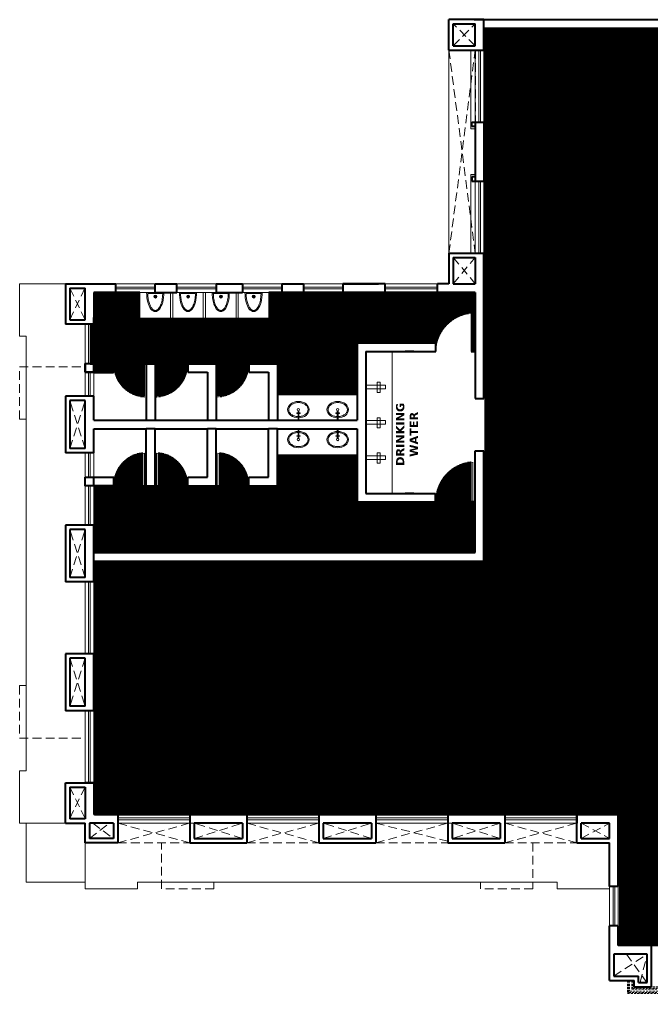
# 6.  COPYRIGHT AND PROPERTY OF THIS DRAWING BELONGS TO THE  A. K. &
# Model space of a CAD drawing. Header units: millimetres. Extents: x -3092155 to -372614, y -7085746 to -5662826.
# Drawn here: x -449315 to -434855, y -5737826 to -5715526 of the extents above; entities that cross this region are included whole.
import ezdxf

# ---------------------------------------------------------------- set-up
doc = ezdxf.new("R2010")
doc.units = ezdxf.units.MM
doc.header["$LTSCALE"] = 2
doc.header["$MEASUREMENT"] = 0
doc.linetypes.add('DASHED2', pattern=[0.375, 0.25, -0.125])
for name, color, linetype, lineweight in [('DOOR', 27, 'Continuous', 5), ('DUCT', 37, 'Continuous', 35), ('FIXTURE', 252, 'Continuous', 0), ('glass', 5, 'Continuous', 15), ('SILL', 74, 'Continuous', 9), ('TEXT', 7, 'Continuous', 13), ('WAll', 250, 'Continuous', 35), ('WIN', 5, 'Continuous', 15)]:
    doc.layers.add(name, color=color, linetype=linetype, lineweight=lineweight)
doc.layers.add('DOT', color=7, linetype='DASHED2', lineweight=0, true_color=0x89067c)
doc.layers.add('partation wall', color=7, linetype='Continuous', lineweight=20, true_color=0x525023)
doc.styles.add('style2', font='')
doc.styles.get('style2').set_extended_font_data('Verdana')
pattern_1 = [(0, (0, 0), (0, 10), [])]

# ---------------------------------------------------------------- blocks, each defined once
blk = doc.blocks.new('uri')
at = {"layer": 'FIXTURE', "ltscale": 100}
for p, q in [((1256512, -5187049), (1256512, -5186706)), ((1256537, -5187074), (1256537, -5186680)), ((1256476, -5186874), (1256410, -5186874)), ((1256419, -5186851), (1256469, -5186895)), ((1256467, -5186852), (1256419, -5186897)), ((1256443, -5186842), (1256443, -5186908))]:
    blk.add_line(p, q, dxfattribs=at)
blk.add_circle((1256443, -5186874), 33, dxfattribs=at)
blk.add_ellipse((1256537, -5186877), major_axis=(438, 0), ratio=0.449067, start_param=1.570796, end_param=4.712389, dxfattribs=at)
blk.add_open_spline([(1256512, -5186706), (1256509, -5186706), (1256507, -5186706), (1256480, -5186707), (1256456, -5186709), (1256409, -5186714), (1256386, -5186718), (1256342, -5186726), (1256321, -5186732), (1256281, -5186743), (1256263, -5186750), (1256232, -5186763), (1256220, -5186769), (1256197, -5186782), (1256187, -5186788), (1256170, -5186800), (1256164, -5186806), (1256152, -5186817), (1256147, -5186823), (1256139, -5186833), (1256136, -5186838), (1256131, -5186847), (1256129, -5186852), (1256126, -5186861), (1256125, -5186865), (1256124, -5186873), (1256124, -5186878), (1256124, -5186886), (1256125, -5186890), (1256128, -5186899), (1256129, -5186904), (1256134, -5186913), (1256136, -5186917), (1256143, -5186927), (1256147, -5186931), (1256155, -5186941), (1256160, -5186945), (1256171, -5186955), (1256177, -5186959), (1256191, -5186968), (1256198, -5186973), (1256217, -5186984), (1256229, -5186990), (1256256, -5187001), (1256270, -5187007), (1256300, -5187017), (1256316, -5187022), (1256350, -5187030), (1256367, -5187033), (1256403, -5187039), (1256421, -5187042), (1256458, -5187046), (1256477, -5187047), (1256501, -5187048), (1256507, -5187049), (1256512, -5187049)], degree=3, knots=[1.629393, 1.629393, 1.629393, 1.629393, 1.648181, 1.648181, 1.818462, 1.818462, 1.988743, 1.988743, 2.159025, 2.159025, 2.329306, 2.329306, 2.461629, 2.461629, 2.593951, 2.593951, 2.703241, 2.703241, 2.812532, 2.812532, 2.903056, 2.903056, 2.993581, 2.993581, 3.084106, 3.084106, 3.17463, 3.17463, 3.265155, 3.265155, 3.35568, 3.35568, 3.446205, 3.446205, 3.536729, 3.536729, 3.627254, 3.627254, 3.717779, 3.717779, 3.808303, 3.808303, 3.942921, 3.942921, 4.077539, 4.077539, 4.212157, 4.212157, 4.346775, 4.346775, 4.481393, 4.481393, 4.616011, 4.616011, 4.653792, 4.653792, 4.653792, 4.653792], dxfattribs=at)
blk = doc.blocks.new('A$C782B46B9')
at = {"layer": 'DOOR', "ltscale": 100}
for p, q in [((999, 50), (0, 50)), ((999, 100), (4, 100)), ((999, 100), (999, 0))]:
    blk.add_line(p, q, dxfattribs=at)
blk.add_arc((999, 0), 1000, 90, 177.134, dxfattribs=at)
blk = doc.blocks.new('basin')
at = {"layer": 'FIXTURE', "ltscale": 100}
for p, q in [((-2211834, -6265039), (-2211834, -6264957)), ((-2211834, -6265039), (-2211834, -6264957)), ((-2211821, -6264957), (-2211834, -6264957)), ((-2211821, -6264957), (-2211821, -6265039)), ((-2211821, -6264957), (-2211821, -6265039)), ((-2211988, -6264987), (-2211773, -6264987)), ((-2211988, -6264987), (-2211773, -6264987)), ((-2211988, -6265009), (-2211988, -6264987)), ((-2211773, -6265009), (-2211988, -6265009)), ((-2211773, -6265009), (-2211988, -6265009)), ((-2211821, -6265039), (-2211834, -6265039)), ((-2211821, -6265039), (-2211834, -6265039)), ((-2211773, -6264987), (-2211773, -6265009)), ((-2211773, -6264987), (-2211773, -6265009))]:
    blk.add_line(p, q, dxfattribs=at)
blk.add_ellipse((-2211745, -6265001), major_axis=(0, -247), ratio=0.753978, dxfattribs=at)
blk.add_ellipse((-2211745, -6265001), major_axis=(0, -247), ratio=0.753978, dxfattribs=at)
at = {"layer": 'FIXTURE', "ltscale": 100, "extrusion": (0, 0, -1)}
blk.add_ellipse((-2211748, -6265002), major_axis=(20, -20), ratio=1, start_param=5.497787, end_param=11.780972, dxfattribs=at)
at = {"layer": 'FIXTURE', "ltscale": 100}
blk.add_open_spline([(-2211745, -6265222), (-2211730, -6265222), (-2211715, -6265219), (-2211683, -6265206), (-2211666, -6265195), (-2211635, -6265164), (-2211622, -6265145), (-2211601, -6265101), (-2211593, -6265076), (-2211584, -6265024), (-2211583, -6264997), (-2211588, -6264944), (-2211594, -6264919), (-2211613, -6264872), (-2211625, -6264851), (-2211654, -6264817), (-2211670, -6264803), (-2211704, -6264785), (-2211722, -6264780), (-2211757, -6264778), (-2211775, -6264782), (-2211810, -6264797), (-2211827, -6264808), (-2211857, -6264840), (-2211870, -6264859), (-2211891, -6264904), (-2211898, -6264929), (-2211906, -6264981), (-2211907, -6265008), (-2211901, -6265061), (-2211894, -6265086), (-2211875, -6265132), (-2211863, -6265153), (-2211834, -6265187), (-2211817, -6265200), (-2211783, -6265217), (-2211765, -6265222), (-2211747, -6265222), (-2211746, -6265222), (-2211745, -6265222)], degree=3, knots=[0, 0, 0, 0, 0.297002, 0.297002, 0.648161, 0.648161, 0.99932, 0.99932, 1.350478, 1.350478, 1.701637, 1.701637, 2.052795, 2.052795, 2.403954, 2.403954, 2.755113, 2.755113, 3.106271, 3.106271, 3.45743, 3.45743, 3.808588, 3.808588, 4.159747, 4.159747, 4.510906, 4.510906, 4.862064, 4.862064, 5.213223, 5.213223, 5.564381, 5.564381, 5.91554, 5.91554, 6.266699, 6.266699, 6.283185, 6.283185, 6.283185, 6.283185], dxfattribs=at)
blk.add_open_spline([(-2211745, -6265222), (-2211730, -6265222), (-2211715, -6265219), (-2211683, -6265206), (-2211666, -6265195), (-2211635, -6265164), (-2211622, -6265145), (-2211601, -6265101), (-2211593, -6265076), (-2211584, -6265024), (-2211583, -6264997), (-2211588, -6264944), (-2211594, -6264919), (-2211613, -6264872), (-2211625, -6264851), (-2211654, -6264817), (-2211670, -6264803), (-2211704, -6264785), (-2211722, -6264780), (-2211757, -6264778), (-2211775, -6264782), (-2211810, -6264797), (-2211827, -6264808), (-2211857, -6264840), (-2211870, -6264859), (-2211891, -6264904), (-2211898, -6264929), (-2211906, -6264981), (-2211907, -6265008), (-2211901, -6265061), (-2211894, -6265086), (-2211875, -6265132), (-2211863, -6265153), (-2211834, -6265187), (-2211817, -6265200), (-2211783, -6265217), (-2211765, -6265222), (-2211747, -6265222), (-2211746, -6265222), (-2211745, -6265222)], degree=3, knots=[0, 0, 0, 0, 0.297002, 0.297002, 0.648161, 0.648161, 0.99932, 0.99932, 1.350478, 1.350478, 1.701637, 1.701637, 2.052795, 2.052795, 2.403954, 2.403954, 2.755113, 2.755113, 3.106271, 3.106271, 3.45743, 3.45743, 3.808588, 3.808588, 4.159747, 4.159747, 4.510906, 4.510906, 4.862064, 4.862064, 5.213223, 5.213223, 5.564381, 5.564381, 5.91554, 5.91554, 6.266699, 6.266699, 6.283185, 6.283185, 6.283185, 6.283185], dxfattribs=at)
blk = doc.blocks.new('YHYH')
at = {"layer": 'DOT', "linetype": 'DASHED2', "ltscale": 100}
for p, q in [((-435404, -5887856), (-435404, -5888156)), ((-435379, -5887856), (-435379, -5888131)), ((-435354, -5887856), (-435354, -5888106)), ((-435304, -5887856), (-435304, -5888056)), ((-435279, -5887856), (-435279, -5888031)), ((-432779, -5887706), (-432779, -5888031)), ((-432754, -5887706), (-432754, -5888056)), ((-432704, -5887706), (-432704, -5888106)), ((-432679, -5887706), (-432679, -5888131)), ((-432654, -5887706), (-432654, -5888156)), ((-435304, -5888056), (-432754, -5888056)), ((-435279, -5888031), (-432779, -5888031)), ((-434826, -5888006), (-433176, -5888006)), ((-435404, -5888156), (-432654, -5888156)), ((-435379, -5888131), (-432679, -5888131)), ((-435354, -5888106), (-432704, -5888106))]:
    blk.add_line(p, q, dxfattribs=at)

msp = doc.modelspace()

# ---------------------------------------------------------------- hatches: boundary and pattern name
at = {"layer": 'TEXT', "lineweight": 50, "ltscale": 100, "true_color": 0xbcaaa4, "transparency": 33554623}
h = msp.add_hatch(dxfattribs=at)
h.set_pattern_fill('_USER', color=253, scale=10, pattern_type=0)
h.set_pattern_definition(pattern_1)
h.paths.add_polyline_path([(-425852, -5718100), (-426461, -5718100), (-426461, -5716375), (-425856, -5716375), (-425856, -5715735), (-438678, -5715735), (-438677, -5727943), (-447599, -5727943), (-447599, -5733720), (-435593, -5733720), (-435593, -5736714), (-425852, -5736714)])
at = {"layer": 'TEXT', "lineweight": 50, "ltscale": 100, "true_color": 0x7fe5c8, "transparency": 33554610}
h = msp.add_hatch(dxfattribs=at)
h.set_pattern_fill('_USER', color=111, scale=10, pattern_type=0)
h.set_pattern_definition(pattern_1)
edge = h.paths.add_edge_path()
edge.add_line((-447614, -5722501), (-447614, -5722351))
edge.add_line((-447614, -5722351), (-447615, -5721776))
edge.add_line((-447615, -5721776), (-447114, -5721776))
edge.add_line((-447114, -5721776), (-446560, -5721776))
edge.add_line((-446560, -5721776), (-446560, -5722376))
edge.add_line((-446560, -5722376), (-443610, -5722376))
edge.add_line((-443610, -5722376), (-443610, -5721776))
edge.add_line((-443610, -5721776), (-443315, -5721776))
edge.add_line((-443315, -5721776), (-442814, -5721776))
edge.add_line((-442814, -5721776), (-441915, -5721776))
edge.add_line((-441915, -5721776), (-440952, -5721776))
edge.add_line((-440952, -5721776), (-439752, -5721776))
edge.add_line((-439752, -5721776), (-438889, -5721776))
edge.add_line((-438889, -5721776), (-438889, -5723126))
edge.add_line((-438889, -5723126), (-438979, -5723126))
edge.add_line((-438979, -5723126), (-438979, -5722231))
edge.add_ellipse((-438889, -5723126), major_axis=(483, 759), ratio=1, start_angle=38.2058, end_angle=122.4666)
edge.add_line((-439789, -5723126), (-439789, -5722926))
edge.add_line((-439789, -5722926), (-441589, -5722926))
edge.add_line((-441589, -5722926), (-441589, -5724101))
edge.add_line((-441589, -5724101), (-443414, -5724101))
edge.add_line((-443414, -5724101), (-443414, -5723401))
edge.add_line((-443414, -5723401), (-444064, -5723401))
edge.add_ellipse((-444814, -5723401), major_axis=(-530, 530), ratio=1, start_angle=140.7392, end_angle=225, ccw=False)
edge.add_ellipse((-444814, -5723401), major_axis=(-530, 530), ratio=1, start_angle=137.866, end_angle=140.7392, ccw=False)
edge.add_line((-444777, -5724151), (-444777, -5723401))
edge.add_line((-444777, -5723401), (-444814, -5723401))
edge.add_line((-444814, -5723401), (-445464, -5723401))
edge.add_ellipse((-446214, -5723401), major_axis=(-530, 530), ratio=1, start_angle=140.7392, end_angle=225, ccw=False)
edge.add_ellipse((-446214, -5723401), major_axis=(-530, 530), ratio=1, start_angle=137.866, end_angle=140.7392, ccw=False)
edge.add_line((-446177, -5724151), (-446177, -5723401))
edge.add_line((-446177, -5723401), (-446214, -5723401))
edge.add_line((-446214, -5723401), (-446414, -5723401))
edge.add_line((-446414, -5723401), (-446414, -5723402))
edge.add_line((-446414, -5723402), (-446452, -5723402))
edge.add_line((-446452, -5723402), (-446452, -5724151))
edge.add_ellipse((-446414, -5723402), major_axis=(530, 530), ratio=1, start_angle=219.2608, end_angle=222.134, ccw=False)
edge.add_line((-446489, -5724149), (-446489, -5724149))
edge.add_ellipse((-446414, -5723402), major_axis=(530, 530), ratio=1, start_angle=135, end_angle=219.2608, ccw=False)
edge.add_line((-447164, -5723402), (-447164, -5723601))
edge.add_line((-447164, -5723601), (-447615, -5723601))
edge.add_line((-447615, -5723601), (-447615, -5723401))
edge.add_line((-447615, -5723401), (-447695, -5723401))
edge.add_line((-447695, -5723401), (-447695, -5722501))
edge.add_line((-447695, -5722501), (-447614, -5722501))
h = msp.add_hatch(dxfattribs=at)
h.set_pattern_fill('_USER', color=111, scale=10, pattern_type=0)
h.set_pattern_definition(pattern_1)
edge = h.paths.add_edge_path()
edge.add_line((-438889, -5726564), (-438984, -5726564))
edge.add_line((-438984, -5726564), (-438984, -5725668))
edge.add_ellipse((-438894, -5726564), major_axis=(483, 759), ratio=1, start_angle=38.2058, end_angle=122.4666)
edge.add_line((-439794, -5726564), (-439794, -5726576))
edge.add_line((-439794, -5726576), (-441589, -5726576))
edge.add_line((-441589, -5726576), (-441589, -5725501))
edge.add_line((-441589, -5725501), (-443414, -5725501))
edge.add_line((-443414, -5725501), (-443414, -5726201))
edge.add_line((-443414, -5726201), (-444064, -5726201))
edge.add_ellipse((-444814, -5726201), major_axis=(530, 530), ratio=1, start_angle=315, end_angle=399.2608)
edge.add_line((-444739, -5725455), (-444739, -5726201))
edge.add_line((-444739, -5726201), (-444814, -5726201))
edge.add_line((-444814, -5726201), (-445464, -5726201))
edge.add_ellipse((-446214, -5726201), major_axis=(530, 530), ratio=1, start_angle=315, end_angle=399.2608)
edge.add_line((-446139, -5725455), (-446139, -5726201))
edge.add_line((-446139, -5726201), (-446214, -5726201))
edge.add_line((-446214, -5726201), (-446414, -5726201))
edge.add_line((-446414, -5726201), (-446489, -5726201))
edge.add_line((-446489, -5726201), (-446489, -5725455))
edge.add_ellipse((-446414, -5726201), major_axis=(-530, 530), ratio=1, start_angle=-39.2608, end_angle=45)
edge.add_line((-447164, -5726202), (-447164, -5726201))
edge.add_line((-447164, -5726201), (-447615, -5726201))
edge.add_line((-447615, -5726201), (-447615, -5727726))
edge.add_line((-447615, -5727726), (-438889, -5727726))
edge.add_line((-438889, -5727726), (-438889, -5726564))

# ---------------------------------------------------------------- linework, layer by layer
at = {"layer": 'DOT', "ltscale": 400}
for p, q in [((-438889, -5716126), (-439389, -5715626)), ((-439389, -5716126), (-438889, -5715626)), ((-439489, -5720876), (-438889, -5716226)), ((-439489, -5716226), (-438889, -5720876)), ((-438879, -5716226), (-438879, -5717876)), ((-439389, -5721576), (-438889, -5720976)), ((-439389, -5720976), (-438889, -5721576)), ((-448164, -5722401), (-447814, -5721676)), ((-447814, -5722401), (-448164, -5721676)), ((-449315, -5723476), (-447815, -5723476)), ((-449315, -5724675), (-449315, -5723476)), ((-448164, -5725351), (-447814, -5724251)), ((-447814, -5725351), (-448164, -5724251)), ((-449165, -5724675), (-449315, -5724675)), ((-449165, -5724675), (-449165, -5730777)), ((-448164, -5728301), (-447814, -5727201)), ((-447814, -5728301), (-448164, -5727201)), ((-448164, -5730151), (-447814, -5731251)), ((-447814, -5730151), (-448164, -5731251)), ((-449165, -5730777), (-449315, -5730777)), ((-449315, -5730777), (-449315, -5731977)), ((-449315, -5731977), (-447815, -5731977)), ((-448164, -5733101), (-447814, -5733816)), ((-447814, -5733101), (-448164, -5733816)), ((-447714, -5734276), (-447259, -5733926)), ((-447639, -5733926), (-447164, -5734276)), ((-447064, -5734376), (-445414, -5733926)), ((-445414, -5734376), (-447064, -5733926)), ((-445389, -5733926), (-444189, -5733926)), ((-445314, -5734276), (-444214, -5733926)), ((-444214, -5734276), (-445314, -5733926)), ((-444114, -5734376), (-442464, -5733926)), ((-442464, -5734376), (-444114, -5733926)), ((-442364, -5734276), (-441264, -5733926)), ((-441264, -5734276), (-442364, -5733926)), ((-441164, -5734376), (-439514, -5733926)), ((-439514, -5734339), (-441164, -5733926)), ((-439489, -5733926), (-438289, -5733926)), ((-438314, -5734276), (-439414, -5733926)), ((-438314, -5733926), (-439414, -5734276)), ((-438214, -5734376), (-436564, -5733926)), ((-436564, -5734376), (-438214, -5733926)), ((-436464, -5734276), (-435814, -5733926)), ((-436464, -5733926), (-435814, -5734276)), ((-447064, -5734376), (-445414, -5734376)), ((-446069, -5735426), (-446069, -5734376)), ((-444114, -5734376), (-442464, -5734376)), ((-441164, -5734376), (-439514, -5734376)), ((-438214, -5734376), (-436564, -5734376)), ((-437568, -5734376), (-437568, -5735426)), ((-438768, -5735276), (-444869, -5735276)), ((-444869, -5735276), (-444869, -5735426)), ((-438768, -5735426), (-438768, -5735276)), ((-437014, -5735276), (-437014, -5735426)), ((-444869, -5735426), (-446069, -5735426)), ((-437568, -5735426), (-438768, -5735426)), ((-435714, -5737426), (-434955, -5736926)), ((-435430, -5736926), (-434955, -5737576)), ((-435114, -5737576), (-434955, -5736926))]:
    msp.add_line(p, q, dxfattribs=at)
at = {"layer": 'DOT', "linetype": 'Continuous', "ltscale": 400}
for p, q in [((-449315, -5722776), (-449315, -5721576)), ((-449315, -5721576), (-448264, -5721576)), ((-449165, -5722776), (-449315, -5722776)), ((-449165, -5732726), (-449165, -5722776)), ((-449315, -5733926), (-449315, -5732726)), ((-449165, -5732726), (-449315, -5732726)), ((-449315, -5733926), (-448264, -5733926)), ((-449165, -5733926), (-449165, -5735276)), ((-447814, -5735426), (-447814, -5734376)), ((-447814, -5735276), (-449165, -5735276)), ((-437014, -5735276), (-446615, -5735276)), ((-446615, -5735276), (-446615, -5735426)), ((-446615, -5735426), (-447814, -5735426)), ((-435814, -5735426), (-437014, -5735426))]:
    msp.add_line(p, q, dxfattribs=at)
at = {"layer": 'DUCT', "ltscale": 100}
for p, q in [((-439490, -5716226), (-439490, -5715526)), ((-438690, -5715526), (-439490, -5715526)), ((-439390, -5715626), (-438890, -5715626)), ((-439390, -5716126), (-439390, -5715626)), ((-438890, -5716126), (-438890, -5715626)), ((-438690, -5716226), (-438690, -5715526)), ((-439390, -5716126), (-438890, -5716126)), ((-439490, -5716226), (-438690, -5716226)), ((-438965, -5717976), (-438965, -5717876)), ((-438965, -5717876), (-438890, -5717876)), ((-438890, -5717876), (-438890, -5719226)), ((-438890, -5717876), (-438690, -5717876)), ((-438690, -5717876), (-438690, -5719226)), ((-438890, -5717976), (-438965, -5717976)), ((-438890, -5719126), (-438965, -5719126)), ((-438965, -5719126), (-438965, -5719226)), ((-438965, -5719226), (-438890, -5719226)), ((-438890, -5719226), (-438690, -5719226)), ((-439490, -5720876), (-439490, -5721576)), ((-439490, -5720876), (-438690, -5720876)), ((-439390, -5720976), (-439390, -5721576)), ((-439390, -5720976), (-438890, -5720976)), ((-438890, -5720976), (-438890, -5721576)), ((-448264, -5721576), (-448264, -5722501)), ((-448264, -5721576), (-447114, -5721576)), ((-448164, -5721676), (-447815, -5721676)), ((-448164, -5721676), (-448164, -5722401)), ((-447815, -5722401), (-447815, -5721676)), ((-447814, -5721576), (-447114, -5721576)), ((-447114, -5721776), (-447114, -5721576)), ((-446214, -5721576), (-445714, -5721576)), ((-446214, -5721776), (-446214, -5721576)), ((-445714, -5721776), (-445714, -5721576)), ((-444814, -5721576), (-444814, -5721776)), ((-444814, -5721576), (-444214, -5721576)), ((-444214, -5721576), (-444214, -5721776)), ((-443315, -5721576), (-442814, -5721576)), ((-443315, -5721576), (-443315, -5721776)), ((-442814, -5721576), (-442814, -5721776)), ((-441914, -5721576), (-441100, -5721576)), ((-440952, -5721576), (-441914, -5721576)), ((-441914, -5721576), (-441914, -5721776)), ((-440952, -5721776), (-440952, -5721576)), ((-439752, -5721776), (-439752, -5721576)), ((-439490, -5721576), (-439752, -5721576)), ((-439390, -5721576), (-438890, -5721576)), ((-447615, -5721776), (-447615, -5722476)), ((-447614, -5721776), (-447114, -5721776)), ((-446214, -5721776), (-445714, -5721776)), ((-444814, -5721776), (-444214, -5721776)), ((-442814, -5721776), (-443315, -5721776)), ((-441914, -5721776), (-440952, -5721776)), ((-439752, -5721776), (-438889, -5721776)), ((-448164, -5722401), (-447814, -5722401)), ((-447614, -5722501), (-447614, -5722351)), ((-447614, -5722501), (-448264, -5722501)), ((-447614, -5722501), (-447814, -5722501)), ((-447815, -5723401), (-447615, -5723401)), ((-447815, -5723601), (-447815, -5723401)), ((-447164, -5723401), (-447164, -5723601)), ((-447615, -5723601), (-447815, -5723601)), ((-447615, -5724151), (-448264, -5724151)), ((-448264, -5724151), (-448264, -5725451)), ((-447615, -5724701), (-447615, -5724151)), ((-447815, -5724251), (-448164, -5724251)), ((-448164, -5724251), (-448164, -5725351)), ((-447815, -5725351), (-447815, -5724251)), ((-447615, -5725451), (-447615, -5724901)), ((-447615, -5725451), (-448264, -5725451)), ((-447815, -5725351), (-448164, -5725351)), ((-447615, -5727101), (-448264, -5727101)), ((-448264, -5727101), (-448264, -5728401)), ((-447815, -5727202), (-448164, -5727202)), ((-448164, -5727202), (-448164, -5728302)), ((-447815, -5728302), (-447815, -5727202)), ((-447615, -5728401), (-447615, -5727102)), ((-447615, -5728401), (-448264, -5728401)), ((-447815, -5728302), (-448164, -5728302)), ((-447615, -5730051), (-448264, -5730051)), ((-448264, -5730051), (-448264, -5731351)), ((-447815, -5730151), (-448164, -5730151)), ((-448164, -5730151), (-448164, -5731251)), ((-447815, -5731251), (-447815, -5730151)), ((-447615, -5731351), (-447615, -5730051)), ((-447815, -5731251), (-448164, -5731251)), ((-447615, -5731351), (-448264, -5731351)), ((-448264, -5733926), (-448264, -5733001)), ((-448264, -5733001), (-447615, -5733001)), ((-448164, -5733101), (-448164, -5733826)), ((-448164, -5733101), (-447815, -5733101)), ((-447615, -5733001), (-447815, -5733001)), ((-447815, -5733101), (-447815, -5733826)), ((-447615, -5733001), (-447615, -5733726)), ((-447064, -5733726), (-447615, -5733726)), ((-447064, -5733726), (-447215, -5733726)), ((-447064, -5733726), (-447064, -5733926)), ((-447064, -5733726), (-447064, -5734376)), ((-445414, -5733726), (-444114, -5733726)), ((-445414, -5733726), (-445414, -5734376)), ((-444114, -5733726), (-444114, -5734376)), ((-442464, -5733726), (-441164, -5733726)), ((-442464, -5733726), (-442464, -5734376)), ((-441164, -5733726), (-441164, -5734376)), ((-438214, -5733726), (-439514, -5733726)), ((-439514, -5733726), (-439514, -5733926)), ((-438214, -5733726), (-438214, -5733926)), ((-436564, -5733726), (-436564, -5733926)), ((-436564, -5734376), (-436564, -5733726)), ((-435614, -5733726), (-436564, -5733726)), ((-435615, -5735376), (-435615, -5733726)), ((-448264, -5733926), (-447814, -5733926)), ((-447814, -5733826), (-448164, -5733826)), ((-447814, -5734376), (-447814, -5733926)), ((-447714, -5733926), (-447714, -5734276)), ((-447164, -5733926), (-447714, -5733926)), ((-447164, -5733926), (-447164, -5734276)), ((-444215, -5733926), (-445315, -5733926)), ((-445315, -5733926), (-445315, -5734276)), ((-444215, -5733926), (-444215, -5734276)), ((-441264, -5733926), (-442365, -5733926)), ((-442365, -5733926), (-442365, -5734276)), ((-441264, -5733926), (-441264, -5734276)), ((-439514, -5733846), (-439514, -5734376)), ((-438314, -5733926), (-439414, -5733926)), ((-439414, -5733926), (-439414, -5734276)), ((-438314, -5733926), (-438314, -5734276)), ((-438214, -5733892), (-438214, -5734376)), ((-436464, -5734276), (-436464, -5733926)), ((-435815, -5733926), (-436464, -5733926)), ((-435815, -5734276), (-435815, -5733926)), ((-447064, -5734376), (-447814, -5734376)), ((-447164, -5734276), (-447714, -5734276)), ((-445414, -5734376), (-444114, -5734376)), ((-445315, -5734276), (-444215, -5734276)), ((-442464, -5734376), (-441164, -5734376)), ((-442365, -5734276), (-441264, -5734276)), ((-439514, -5734376), (-438214, -5734376)), ((-439414, -5734276), (-438314, -5734276)), ((-436564, -5734376), (-435815, -5734376)), ((-436464, -5734276), (-435815, -5734276)), ((-435815, -5735376), (-435815, -5734376)), ((-435614, -5735376), (-435815, -5735376)), ((-435815, -5737526), (-435815, -5736276)), ((-435614, -5736276), (-435815, -5736276)), ((-435614, -5736276), (-435814, -5736276)), ((-435614, -5736726), (-435614, -5736276)), ((-435614, -5736726), (-435614, -5736276)), ((-434855, -5736726), (-435614, -5736726)), ((-434855, -5737676), (-434855, -5736726)), ((-435714, -5736926), (-435714, -5737426)), ((-434955, -5736926), (-435714, -5736926)), ((-434955, -5737576), (-434955, -5736926)), ((-435815, -5737526), (-435255, -5737526)), ((-435714, -5737426), (-435155, -5737426)), ((-435255, -5737676), (-435255, -5737526)), ((-435155, -5737576), (-435155, -5737426)), ((-435255, -5737676), (-434855, -5737676)), ((-435155, -5737576), (-434955, -5737576))]:
    msp.add_line(p, q, dxfattribs=at)
msp.add_lwpolyline([(-447814, -5726001), (-447164, -5726001), (-447164, -5726201), (-447814, -5726201)], close=True, dxfattribs=at)
at = {"layer": 'FIXTURE', "ltscale": 100}
for p, q in [((-446610, -5722376), (-443560, -5722376)), ((-441389, -5723981), (-441389, -5723896)), ((-441389, -5724794), (-441389, -5724708)), ((-441389, -5725601), (-441389, -5725516))]:
    msp.add_line(p, q, dxfattribs=at)
for points in [[(-446610, -5721776), (-446610, -5722376), (-446560, -5722376), (-446560, -5721776)], [(-445860, -5721776), (-445860, -5722376), (-445810, -5722376), (-445810, -5721776)], [(-445110, -5721776), (-445110, -5722376), (-445060, -5722376), (-445060, -5721776)], [(-444360, -5721776), (-444360, -5722376), (-444310, -5722376), (-444310, -5721776)], [(-443610, -5721776), (-443610, -5722376), (-443560, -5722376), (-443560, -5721776)], [(-441389, -5723896), (-440938, -5723896), (-440938, -5723981), (-441389, -5723981)], [(-441389, -5724708), (-440938, -5724708), (-440938, -5724794), (-441389, -5724794)], [(-441389, -5725516), (-440938, -5725516), (-440938, -5725601), (-441389, -5725601)]]:
    msp.add_lwpolyline(points, dxfattribs=at)
for points in [[(-441131, -5724065), (-441131, -5723831), (-441063, -5723831), (-441063, -5724065)], [(-441131, -5724878), (-441131, -5724643), (-441063, -5724643), (-441063, -5724878)], [(-441131, -5725685), (-441131, -5725451), (-441063, -5725451), (-441063, -5725685)]]:
    msp.add_lwpolyline(points, close=True, dxfattribs=at)
at = {"layer": 'glass', "ltscale": 100}
for p, q in [((-438809, -5717876), (-438809, -5716226)), ((-438769, -5717876), (-438769, -5716226)), ((-438809, -5720876), (-438809, -5719226)), ((-438769, -5720876), (-438769, -5719226)), ((-447114, -5721656), (-446214, -5721656)), ((-447114, -5721696), (-446214, -5721696)), ((-445714, -5721656), (-444814, -5721656)), ((-445714, -5721696), (-444814, -5721696)), ((-444214, -5721656), (-443315, -5721656)), ((-444214, -5721696), (-443315, -5721696)), ((-442814, -5721656), (-441915, -5721656)), ((-442814, -5721696), (-441915, -5721696)), ((-440952, -5721656), (-439752, -5721656)), ((-440952, -5721696), (-439752, -5721696)), ((-447735, -5722501), (-447735, -5723401)), ((-447695, -5722501), (-447695, -5723401)), ((-447735, -5723601), (-447735, -5724151)), ((-447695, -5723601), (-447695, -5724151)), ((-447735, -5725451), (-447735, -5726001)), ((-447695, -5725451), (-447695, -5726001)), ((-447735, -5726201), (-447735, -5727101)), ((-447695, -5726201), (-447695, -5727101)), ((-447735, -5728401), (-447735, -5730051)), ((-447695, -5728401), (-447695, -5730051)), ((-447735, -5731351), (-447735, -5733001)), ((-447695, -5731351), (-447695, -5733001)), ((-447065, -5733806), (-445415, -5733806)), ((-447065, -5733846), (-445415, -5733846)), ((-444114, -5733806), (-442465, -5733806)), ((-444114, -5733846), (-442465, -5733846)), ((-441165, -5733806), (-439514, -5733806)), ((-441165, -5733846), (-439514, -5733846)), ((-438215, -5733806), (-436565, -5733806)), ((-438215, -5733846), (-436565, -5733846))]:
    msp.add_line(p, q, dxfattribs=at)
at = {"layer": 'partation wall', "ltscale": 100}
for p, q in [((-443414, -5724101), (-441589, -5724101)), ((-443414, -5725501), (-441589, -5725501))]:
    msp.add_line(p, q, dxfattribs=at)
at = {"layer": 'SILL', "ltscale": 100}
for p, q in [((-439489, -5716226), (-439489, -5720876)), ((-438990, -5716226), (-438990, -5718026)), ((-438890, -5717876), (-438890, -5716226)), ((-438689, -5717876), (-438689, -5716226)), ((-438990, -5718026), (-438890, -5718026)), ((-438990, -5720876), (-438990, -5719077)), ((-438990, -5719077), (-438890, -5719077)), ((-438890, -5720876), (-438890, -5719226)), ((-438689, -5720876), (-438689, -5719226)), ((-447114, -5721576), (-446214, -5721576)), ((-445714, -5721576), (-444814, -5721576)), ((-444214, -5721576), (-443315, -5721576)), ((-442814, -5721576), (-441915, -5721576)), ((-441100, -5721576), (-439900, -5721576)), ((-439752, -5721576), (-440952, -5721576)), ((-447114, -5721776), (-446214, -5721776)), ((-445714, -5721776), (-444814, -5721776)), ((-444214, -5721776), (-443315, -5721776)), ((-442814, -5721776), (-441915, -5721776)), ((-440952, -5721776), (-439752, -5721776)), ((-447815, -5722501), (-447815, -5724151)), ((-447615, -5723401), (-447615, -5722501)), ((-447615, -5724151), (-447615, -5723601)), ((-447815, -5725451), (-447815, -5727101)), ((-447615, -5726001), (-447615, -5725451)), ((-447615, -5730051), (-447615, -5726201)), ((-447815, -5728401), (-447815, -5730051)), ((-447815, -5731351), (-447815, -5733001)), ((-447615, -5731351), (-447615, -5733001)), ((-447064, -5733726), (-445414, -5733726)), ((-444114, -5733726), (-442464, -5733726)), ((-441164, -5733726), (-439514, -5733726)), ((-438214, -5733726), (-436564, -5733726)), ((-447064, -5733926), (-445414, -5733926)), ((-444114, -5733926), (-442464, -5733926)), ((-441164, -5733926), (-439514, -5733926)), ((-438214, -5733926), (-436564, -5733926)), ((-435815, -5736276), (-435815, -5735376)), ((-435614, -5736276), (-435614, -5735376))]:
    msp.add_line(p, q, dxfattribs=at)
at = {"layer": 'WAll', "ltscale": 100}
for p, q in [((-438914, -5715526), (-425644, -5715526)), ((-438689, -5715726), (-425844, -5715726)), ((-438689, -5724201), (-438690, -5720876)), ((-438889, -5721776), (-438889, -5724201)), ((-441589, -5722926), (-441589, -5724701)), ((-439789, -5722926), (-441589, -5722926)), ((-441589, -5722926), (-441489, -5722926)), ((-439789, -5723126), (-439789, -5722926)), ((-441389, -5723126), (-441389, -5726376)), ((-441389, -5723126), (-439789, -5723126)), ((-440289, -5723126), (-440489, -5723126)), ((-447814, -5723401), (-447814, -5723601)), ((-447615, -5723601), (-447615, -5723401)), ((-446414, -5723401), (-446214, -5723401)), ((-446414, -5723401), (-446414, -5724701)), ((-446214, -5723401), (-446214, -5724701)), ((-445464, -5723401), (-444814, -5723401)), ((-445464, -5723401), (-445464, -5723601)), ((-444814, -5723401), (-444814, -5724701)), ((-444064, -5723401), (-443414, -5723401)), ((-444064, -5723401), (-444064, -5723601)), ((-443414, -5723401), (-443414, -5724701)), ((-447814, -5723601), (-447615, -5723601)), ((-445464, -5723601), (-445014, -5723601)), ((-445014, -5723601), (-445014, -5724701)), ((-444064, -5723601), (-443614, -5723601)), ((-443614, -5723601), (-443614, -5724701)), ((-438889, -5724201), (-438689, -5724201)), ((-447615, -5724701), (-446414, -5724701)), ((-446414, -5724701), (-446214, -5724701)), ((-446214, -5724701), (-445014, -5724701)), ((-445014, -5724701), (-444814, -5724701)), ((-444814, -5724701), (-443614, -5724701)), ((-443614, -5724701), (-443414, -5724701)), ((-443414, -5724701), (-441589, -5724701)), ((-447615, -5724901), (-446414, -5724901)), ((-446414, -5726201), (-446414, -5724901)), ((-446214, -5724901), (-446414, -5724901)), ((-446214, -5724901), (-445014, -5724901)), ((-446214, -5726201), (-446214, -5724901)), ((-445014, -5726001), (-445014, -5724901)), ((-444814, -5724901), (-445014, -5724901)), ((-444814, -5724901), (-443614, -5724901)), ((-444814, -5726201), (-444814, -5724901)), ((-443614, -5726001), (-443614, -5724901)), ((-443414, -5724901), (-443614, -5724901)), ((-443414, -5724901), (-441589, -5724901)), ((-443414, -5726201), (-443414, -5724901)), ((-441589, -5724901), (-441589, -5726576)), ((-438889, -5727726), (-438889, -5725401)), ((-438889, -5725401), (-438689, -5725401)), ((-438689, -5727926), (-438689, -5725401)), ((-447615, -5726201), (-447615, -5726001)), ((-445464, -5726001), (-445014, -5726001)), ((-445464, -5726201), (-445464, -5726001)), ((-444064, -5726001), (-443614, -5726001)), ((-444064, -5726201), (-444064, -5726001)), ((-446414, -5726201), (-446214, -5726201)), ((-445464, -5726201), (-444814, -5726201)), ((-444064, -5726201), (-443414, -5726201)), ((-441389, -5726376), (-439794, -5726376)), ((-440289, -5726376), (-440489, -5726376)), ((-439794, -5726576), (-439794, -5726376)), ((-441589, -5726576), (-439794, -5726576)), ((-447614, -5727726), (-438889, -5727726)), ((-447614, -5727926), (-438689, -5727926))]:
    msp.add_line(p, q, dxfattribs=at)
at = {"layer": 'WAll', "lineweight": 0, "ltscale": 100}
msp.add_line((-440789, -5723126), (-440789, -5726376), dxfattribs=at)
at = {"layer": 'WAll', "ltscale": 100}
msp.add_lwpolyline([(-447615, -5723401), (-447164, -5723401), (-447164, -5723601), (-447615, -5723601)], close=True, dxfattribs=at)
at = {"layer": 'WIN', "ltscale": 100}
for p, q in [((-435735, -5735376), (-435735, -5736276)), ((-435695, -5735376), (-435695, -5736276))]:
    msp.add_line(p, q, dxfattribs=at)

# ---------------------------------------------------------------- block references
at = {"layer": 'DOOR', "ltscale": 100}
for p, xscale, yscale, zscale, rotation in [((-438889, -5722227), -0.9000000001105944, 0.9000000001105944, 0.9000000001082197, 90), ((-446414, -5724151), 0.75, 0.75, 0.749999999998603, 90), ((-446214, -5724150), -0.75, 0.75, 0.749999999998603, 270), ((-444814, -5724150), -0.75, 0.75, 0.749999999998603, 270), ((-446414, -5725452), -0.75, 0.75, 0.749999999998603, 90), ((-446214, -5725452), 0.75, 0.75, 0.749999999998603, 270), ((-444814, -5725452), 0.75, 0.75, 0.749999999998603, 270), ((-438894, -5725665), -0.9000000001105944, 0.9000000001105944, 0.9000000001082197, 90)]:
    msp.add_blockref('A$C782B46B9', p, dxfattribs=dict(at, xscale=xscale, yscale=yscale, zscale=zscale, rotation=rotation))
at = {"layer": 'DUCT'}
msp.add_blockref('YHYH', (-1, 150330), dxfattribs=at)
at = {"layer": 'FIXTURE', "ltscale": 100, "xscale": -1}
for p, rotation in [((5822067, -3512713), 270), ((-6707035, -7936889), 90)]:
    msp.add_blockref('basin', p, dxfattribs=dict(at, rotation=rotation))
at = {"layer": 'FIXTURE', "ltscale": 100}
for p, rotation in [((-6707035, -3512713), 90), ((5822067, -7936889), 270)]:
    msp.add_blockref('basin', p, dxfattribs=dict(at, rotation=rotation))
at = {"layer": 'WAll', "xscale": -1, "rotation": 270}
for p in [(4740668, -6978313), (4741418, -6978313), (4742168, -6978313), (4742918, -6978313)]:
    msp.add_blockref('uri', p, dxfattribs=at)

# ---------------------------------------------------------------- texts
at = {"layer": 'TEXT', "ltscale": 0.1, "attachment_point": 5, "style": 'style2'}
for s, insert, char_height in [('\\pt2970;{\\fVerdana|b1|i0|c0|p34;TOI.(M)}', (-443164, -5722796), 270), ('Faculty Cabin Entrance ^J(205)', (-431948, -5724620), 450), ('\\pt3300;{\\fVerdana|b1|i0|c0|p34;TOILET (F)}', (-443414, -5726773), 300)]:
    msp.add_mtext(s, dxfattribs=dict(at, insert=insert, char_height=char_height))
at = {"layer": 'TEXT', "ltscale": 0.1, "insert": (-440449, -5725024), "char_height": 187.5, "attachment_point": 5, "rotation": 90, "style": 'style2'}
msp.add_mtext('\\pt2062.5;{\\fVerdana|b1|i0|c0|p34;DRINKING \\PWATER}', dxfattribs=at)

doc.saveas('drawing.dxf')
